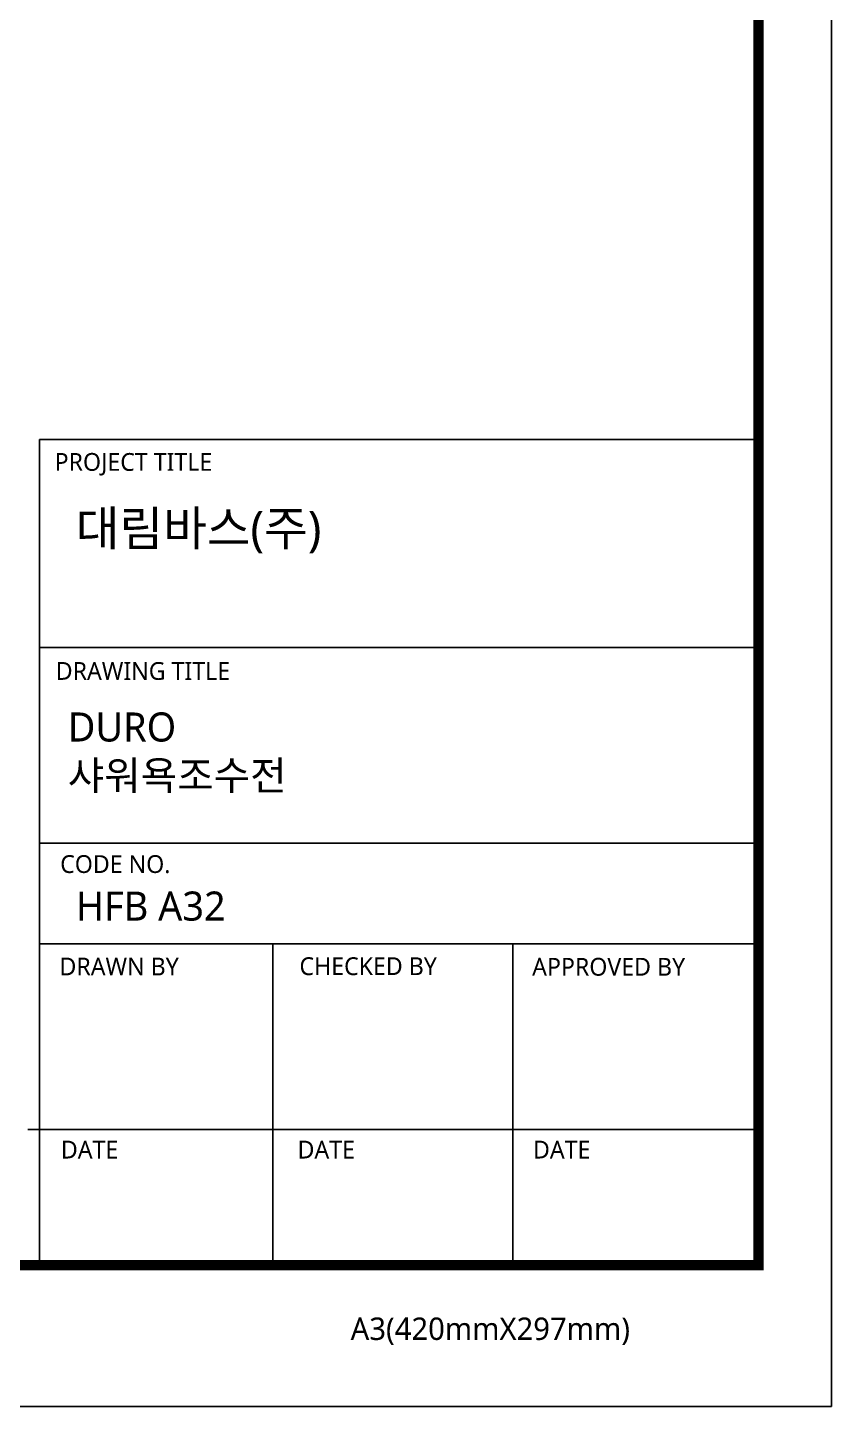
# Model space of a CAD drawing. Extents: x 4035 to 5163, y 0 to 827.
# Drawn here: x 4961.9 to 5163.4, y 0 to 345.6 of the extents above; entities that cross this region are included whole.
import ezdxf

# ---------------------------------------------------------------- set-up
doc = ezdxf.new("R2010")
doc.units = 0
doc.header["$LTSCALE"] = 30
doc.header["$MEASUREMENT"] = 0
doc.layers.get('0').update_dxf_attribs({"linetype": 'CONTINUOUS'})
doc.styles.add('Daelim Dimension', font='NanumGothic.ttf')

msp = doc.modelspace()

# ---------------------------------------------------------------- linework, layer by layer
at = {"color": 5, "ltscale": 40}
for p, q in [((5145.17, 242.36), (4964.83, 242.36)), ((5145.17, 190.24), (4964.83, 190.24)), ((5145.17, 190.24), (4964.83, 190.24)), ((5145.17, 141.2), (4964.83, 141.2)), ((5145.17, 141.2), (4964.83, 141.2)), ((5145.17, 115.91), (4964.83, 115.91)), ((5145.17, 115.91), (4964.83, 115.91)), ((5023.41, 115.91), (5023.41, 35.4)), ((5083.52, 115.91), (5083.52, 35.4)), ((5145.17, 69.4), (4961.98, 69.4)), ((5145.17, 69.4), (4966.24, 69.4)), ((5145.17, 35.4), (4990.62, 35.4))]:
    msp.add_line(p, q, dxfattribs=at)
at = {"color": 5, "ltscale": 0.5}
msp.add_line((4964.83, 242.36), (4964.83, 34.31), dxfattribs=at)
at = {"ltscale": 0.5}
msp.add_lwpolyline([(4035.03, 0), (5163.43, 0), (5163.43, 826.8), (4035.03, 826.8)], close=True, dxfattribs=at)
at = {"color": 5, "linetype": 'ByBlock', "lineweight": 200, "const_width": 2.6}
msp.add_lwpolyline([(4053.17, 35.4), (5145.17, 35.4), (5145.17, 807.6), (4053.17, 807.6)], close=True, dxfattribs=at)

# ---------------------------------------------------------------- texts
at = {"color": 5, "ltscale": 40, "style": 'Daelim Dimension'}
for s, height, p in [('PROJECT TITLE', 4.453, (4968.65, 234.51)), ('DRAWING TITLE', 4.453, (4968.94, 182.11)), ('CODE NO.', 4.453, (4970.05, 133.71)), ('DRAWN BY', 4.453, (4969.88, 108.04)), ('CHECKED BY', 4.453, (5030.04, 108.12)), ('APPROVED BY', 4.453, (5088.39, 107.97)), ('DATE', 4.453, (4970.23, 62.14)), ('DATE', 4.453, (5029.57, 62.14)), ('DATE', 4.453, (5088.6, 62.14)), ('A3(420mmX297mm)', 5.6201, (5042.88, 16.66))]:
    msp.add_text(s, height=height, dxfattribs=at).set_placement(p)
at = {"attachment_point": 1, "style": 'Daelim Dimension'}
for s, insert, char_height, width in [('대림바스(주)', (4973.95, 224.46), 8.729, 140.2959), (' DURO\\P 샤워욕조수전 ', (4969.49, 173.94), 7.287, 122.6352), ('HFB A32', (4974.02, 129.06), 7.287, 122.6352)]:
    msp.add_mtext(s, dxfattribs=dict(at, insert=insert, char_height=char_height, width=width))

doc.saveas('drawing.dxf')
